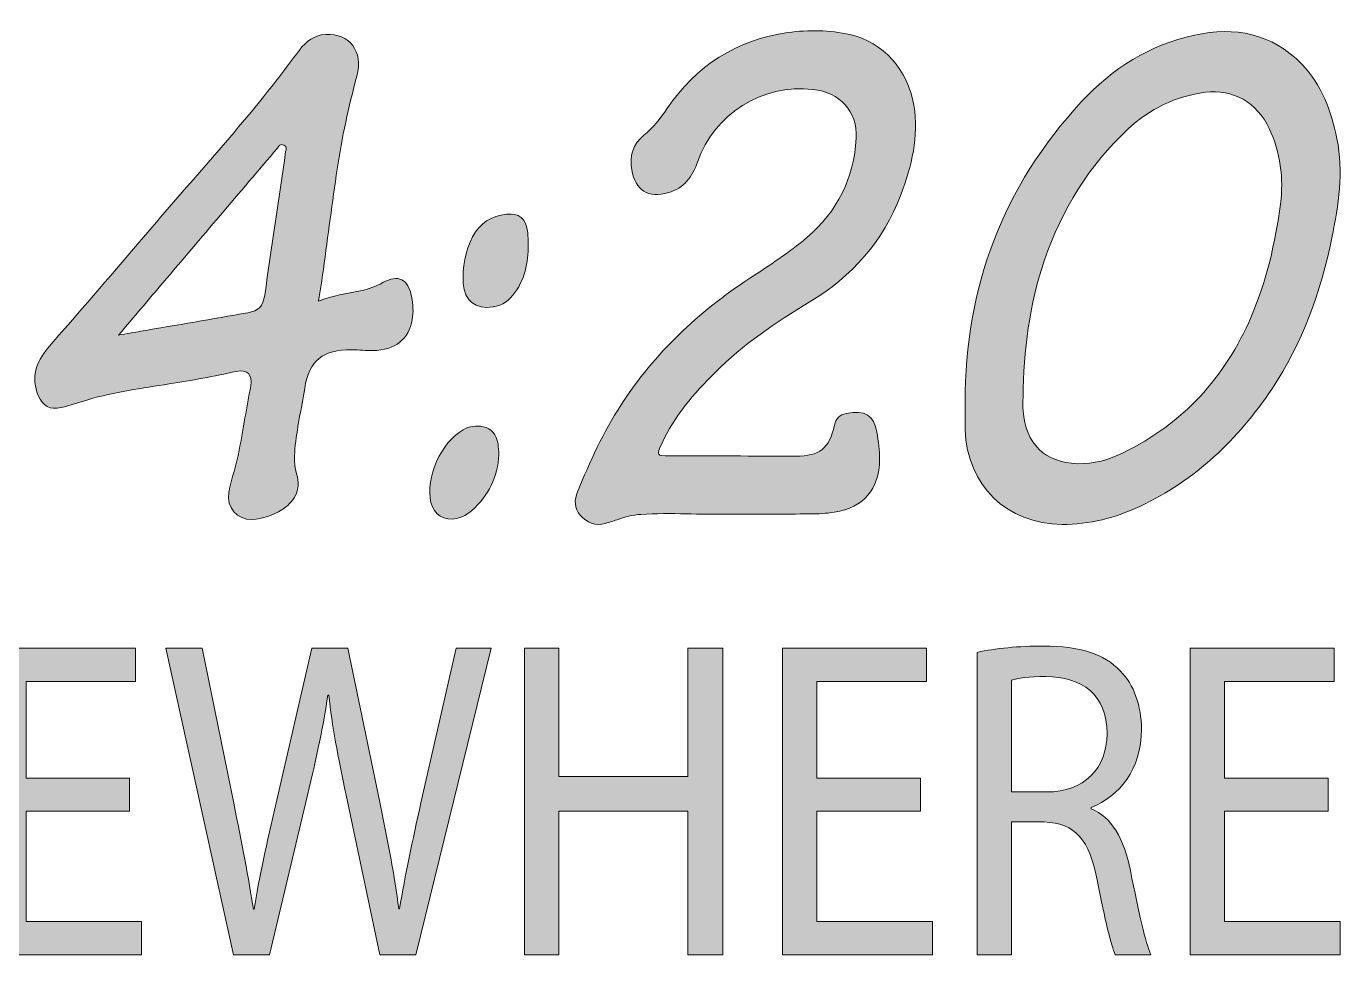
# Model space of a CAD drawing. Extents: x 520 to 1480, y -1350 to -650.
# Drawn here: x 892 to 1480, y -1348 to -933 of the extents above; entities that cross this region are included whole.
import ezdxf

# ---------------------------------------------------------------- set-up
doc = ezdxf.new("R2010")
doc.units = 0
doc.header["$MEASUREMENT"] = 0
doc.layers.add('katman 1', color=7, linetype='Continuous')

# ---------------------------------------------------------------- blocks, each defined once
blk = doc.blocks.new('block 3')
at = {"layer": 'katman 1', "true_color": 0x010101}
h = blk.add_hatch(color=18, dxfattribs=at)
h.dxf.hatch_style = 2
edge = h.paths.add_edge_path()
edge.add_spline(control_points=[(1204.74, -1151.12), (1193.63, -1151.6), (1179.99, -1150.39), (1166.36, -1151.29), (1162.7, -1151.54), (1159.21, -1152.42), (1155.78, -1153.67), (1154.08, -1154.29), (1152.34, -1154.82), (1150.6, -1155.3), (1146.08, -1156.56), (1142.38, -1155.12), (1139.36, -1151.69), (1136.55, -1148.49), (1136.66, -1144.91), (1138.15, -1141.22), (1143.61, -1127.77), (1149.61, -1114.6), (1157.54, -1102.36), (1172.52, -1079.24), (1192.12, -1060.89), (1215.01, -1045.82), (1223.73, -1040.07), (1232.55, -1034.42), (1240.51, -1027.62), (1254.1, -1016.02), (1261.56, -1001.09), (1262.53, -983.31), (1263.19, -971.13), (1255.38, -962.85), (1243.24, -961.48), (1220.53, -958.92), (1199.12, -972.38), (1191.64, -993.98), (1189.38, -1000.52), (1185.68, -1005.56), (1178.71, -1007.56), (1169.72, -1010.16), (1163.88, -1006.61), (1162.31, -997.4), (1161.28, -991.33), (1162.85, -985.92), (1167.68, -981.94), (1171.81, -978.54), (1175.11, -974.5), (1178.06, -970.12), (1191.07, -950.83), (1209.02, -939.35), (1232.08, -936.08), (1241.33, -934.77), (1250.6, -934.96), (1259.73, -936.97), (1274.5, -940.21), (1285.67, -952.83), (1288.29, -968.56), (1290.6, -982.52), (1287.31, -995.65), (1282.49, -1008.49), (1274.65, -1029.35), (1260.63, -1045.05), (1241.61, -1056.47), (1226.54, -1065.51), (1212.04, -1075.36), (1199.58, -1087.86), (1190.13, -1097.34), (1181.28, -1107.35), (1175.69, -1119.72), (1173.29, -1125.03), (1173.43, -1125.08), (1179.06, -1125.1), (1197.89, -1125.15), (1216.71, -1125.23), (1235.54, -1125.28), (1246.2, -1125.3), (1250.58, -1121.82), (1252.81, -1111.46), (1253.45, -1108.5), (1255.32, -1106.75), (1258.07, -1106.22), (1266.57, -1104.61), (1270.46, -1106.9), (1271.77, -1114.61), (1272.45, -1118.64), (1273.03, -1122.67), (1273.01, -1126.79), (1272.92, -1140.07), (1265.87, -1148.26), (1252.78, -1150.32), (1249.17, -1150.88), (1245.54, -1151.08), (1241.92, -1151.1), (1230.36, -1151.16), (1218.81, -1151.12), (1204.74, -1151.12)], knot_values=[0, 0, 0, 0, 1, 1, 1, 2, 2, 2, 3, 3, 3, 4, 4, 4, 5, 5, 5, 6, 6, 6, 7, 7, 7, 8, 8, 8, 9, 9, 9, 10, 10, 10, 11, 11, 11, 12, 12, 12, 13, 13, 13, 14, 14, 14, 15, 15, 15, 16, 16, 16, 17, 17, 17, 18, 18, 18, 19, 19, 19, 20, 20, 20, 21, 21, 21, 22, 22, 22, 23, 23, 23, 24, 24, 24, 25, 25, 25, 26, 26, 26, 27, 27, 27, 28, 28, 28, 29, 29, 29, 30, 30, 30, 31, 31, 31, 31], degree=3, periodic=1)
h = blk.add_hatch(color=18, dxfattribs=at)
h.dxf.hatch_style = 2
edge = h.paths.add_edge_path()
edge.add_spline(control_points=[(1477.16, -983.42), (1474.65, -970.99), (1470.44, -959.41), (1461.48, -950.17), (1448.14, -936.4), (1431.59, -933.29), (1413.55, -937.23), (1393.53, -941.6), (1376.97, -952.03), (1363.05, -967.08), (1327.98, -1005.01), (1311.1, -1049.9), (1311.19, -1101.32), (1311.19, -1105.41), (1311.07, -1109.5), (1311.21, -1113.59), (1312.07, -1138.36), (1329.69, -1155.53), (1354.46, -1155.75), (1366.68, -1155.86), (1378.26, -1152.84), (1389.19, -1147.7), (1413.95, -1136.06), (1433.02, -1117.82), (1448.1, -1095.29), (1461.86, -1074.72), (1469.99, -1051.83), (1474.92, -1027.71), (1477.91, -1013.06), (1480.19, -998.42), (1477.16, -983.42)], knot_values=[0, 0, 0, 0, 1, 1, 1, 2, 2, 2, 3, 3, 3, 4, 4, 4, 5, 5, 5, 6, 6, 6, 7, 7, 7, 8, 8, 8, 9, 9, 9, 10, 10, 10, 10], degree=3, periodic=1)
edge = h.paths.add_edge_path()
edge.add_spline(control_points=[(1451.96, -1012.66), (1449.67, -1029.98), (1445.8, -1046.91), (1438.89, -1063.04), (1427.24, -1090.23), (1408.44, -1110.73), (1381.76, -1123.74), (1375.35, -1126.87), (1368.56, -1128.86), (1361.32, -1128.65), (1346.83, -1128.22), (1338.12, -1119.71), (1337.05, -1104.98), (1336.91, -1103), (1337.03, -1100.99), (1337.03, -1098.99), (1337.27, -1078.09), (1339.87, -1057.55), (1346.65, -1037.66), (1354.32, -1015.17), (1366.47, -995.45), (1383.84, -979.22), (1393.51, -970.19), (1405.14, -964.46), (1418.44, -962.76), (1430.71, -961.2), (1441.53, -967.27), (1446.95, -978.92), (1451.93, -989.62), (1453.51, -1000.97), (1451.96, -1012.66)], knot_values=[0, 0, 0, 0, 1, 1, 1, 2, 2, 2, 3, 3, 3, 4, 4, 4, 5, 5, 5, 6, 6, 6, 7, 7, 7, 8, 8, 8, 9, 9, 9, 10, 10, 10, 10], degree=3, periodic=1)
h = blk.add_hatch(color=18, dxfattribs=at)
h.dxf.hatch_style = 2
edge = h.paths.add_edge_path()
edge.add_spline(control_points=[(1064.06, -1054.02), (1062.45, -1046.09), (1058.14, -1043.94), (1051.15, -1047.77), (1048.01, -1049.49), (1044.71, -1050.7), (1041.23, -1051.38), (1035.02, -1052.61), (1028.75, -1053.56), (1022.53, -1056.01), (1023.26, -1051.11), (1024, -1046.47), (1024.64, -1041.83), (1026.7, -1026.9), (1028.63, -1011.95), (1030.81, -997.03), (1032.86, -983.02), (1035.94, -969.21), (1039.57, -955.51), (1042.52, -944.4), (1036.4, -936.4), (1025.7, -936.91), (1020.6, -937.16), (1016.9, -940.04), (1013.92, -943.91), (1010.37, -948.52), (1007, -953.26), (1003.42, -957.83), (984.03, -982.6), (962.71, -1005.75), (942.41, -1029.75), (928.93, -1045.71), (915.08, -1061.37), (901.48, -1077.24), (896.23, -1083.36), (894.02, -1090.27), (897.33, -1098.17), (899.3, -1102.86), (902.6, -1104.75), (907.54, -1103.59), (911.59, -1102.63), (915.53, -1101.21), (919.53, -1100.06), (931.43, -1096.63), (943.64, -1094.83), (955.85, -1093.02), (965.91, -1091.53), (975.85, -1089.48), (985.8, -1087.44), (990.78, -1086.42), (993.08, -1088.89), (992.21, -1093.89), (990.55, -1103.46), (988.73, -1113), (987.1, -1122.57), (986, -1129.03), (983.49, -1135.13), (982.36, -1141.57), (981.23, -1148.07), (986.17, -1153.79), (992.78, -1153.53), (997.58, -1153.35), (1002, -1151.61), (1006.1, -1149.21), (1011.16, -1146.24), (1014.94, -1140.61), (1012.71, -1133.22), (1011.63, -1129.64), (1011.66, -1125.88), (1011.96, -1122.14), (1012.69, -1112.98), (1014.93, -1104.06), (1016.31, -1095.01), (1018.24, -1082.45), (1024.54, -1077.68), (1037.29, -1077.73), (1040.47, -1077.74), (1043.64, -1078.17), (1046.82, -1078.13), (1056.6, -1078), (1062.85, -1073.08), (1064.3, -1064.33), (1064.87, -1060.91), (1064.76, -1057.45), (1064.06, -1054.02)], knot_values=[0, 0, 0, 0, 1, 1, 1, 2, 2, 2, 3, 3, 3, 4, 4, 4, 5, 5, 5, 6, 6, 6, 7, 7, 7, 8, 8, 8, 9, 9, 9, 10, 10, 10, 11, 11, 11, 12, 12, 12, 13, 13, 13, 14, 14, 14, 15, 15, 15, 16, 16, 16, 17, 17, 17, 18, 18, 18, 19, 19, 19, 20, 20, 20, 21, 21, 21, 22, 22, 22, 23, 23, 23, 24, 24, 24, 25, 25, 25, 26, 26, 26, 27, 27, 27, 28, 28, 28, 28], degree=3, periodic=1)
edge = h.paths.add_edge_path()
edge.add_spline(control_points=[(1007.8, -989.24), (1004.69, -1010.61), (1001.55, -1031.98), (998.45, -1053.35), (997.74, -1058.23), (995.83, -1060.39), (990.91, -1061.25), (975.01, -1064.03), (959.1, -1066.74), (943.19, -1069.48), (940.06, -1070.02), (936.94, -1070.58), (933.18, -1071.24), (940.14, -1063.03), (946.64, -1055.35), (953.15, -1047.67), (970.15, -1027.66), (987.15, -1007.64), (1004.16, -987.64), (1004.86, -986.82), (1005.26, -985.6), (1006.96, -986.35), (1008.69, -987.11), (1007.96, -988.16), (1007.8, -989.24)], knot_values=[0, 0, 0, 0, 1, 1, 1, 2, 2, 2, 3, 3, 3, 4, 4, 4, 5, 5, 5, 6, 6, 6, 7, 7, 7, 8, 8, 8, 8], degree=3, periodic=1)
h = blk.add_hatch(color=18, dxfattribs=at)
h.dxf.hatch_style = 2
edge = h.paths.add_edge_path()
edge.add_spline(control_points=[(1116.13, -1029.3), (1116.34, -1037.3), (1115.13, -1045.27), (1110.14, -1052.23), (1107.75, -1055.58), (1104.64, -1058.03), (1100.42, -1058.64), (1092.69, -1059.76), (1087.47, -1055.85), (1087.06, -1048.11), (1086.68, -1040.89), (1087.93, -1033.81), (1091.29, -1027.29), (1094.45, -1021.17), (1099.69, -1017.95), (1106.46, -1017.2), (1111.98, -1016.59), (1115.09, -1019.11), (1115.77, -1024.64), (1115.94, -1026.07), (1116, -1027.53), (1116.13, -1029.3)], knot_values=[0, 0, 0, 0, 1, 1, 1, 2, 2, 2, 3, 3, 3, 4, 4, 4, 5, 5, 5, 6, 6, 6, 7, 7, 7, 7], degree=3, periodic=1)
h = blk.add_hatch(color=18, dxfattribs=at)
h.dxf.hatch_style = 2
edge = h.paths.add_edge_path()
edge.add_spline(control_points=[(1103, -1124.69), (1102.51, -1134.56), (1098.44, -1142.97), (1090.82, -1149.63), (1088.91, -1151.31), (1086.71, -1152.57), (1084.15, -1153.13), (1078.54, -1154.35), (1073.99, -1151.53), (1072.69, -1145.95), (1070.13, -1134.89), (1077.13, -1119.14), (1087.07, -1113.51), (1089.89, -1111.92), (1092.85, -1111.47), (1096, -1112.12), (1099.67, -1112.88), (1102, -1115.56), (1102.62, -1119.81), (1102.85, -1121.33), (1102.87, -1122.89), (1103, -1124.69)], knot_values=[0, 0, 0, 0, 1, 1, 1, 2, 2, 2, 3, 3, 3, 4, 4, 4, 5, 5, 5, 6, 6, 6, 7, 7, 7, 7], degree=3, periodic=1)
at = {"layer": 'katman 1', "lineweight": 0}
for points, knots in [([(1204.74, -1151.12), (1193.63, -1151.6), (1179.99, -1150.39), (1166.36, -1151.29), (1162.7, -1151.54), (1159.21, -1152.42), (1155.78, -1153.67), (1154.08, -1154.29), (1152.34, -1154.82), (1150.6, -1155.3), (1146.08, -1156.56), (1142.38, -1155.12), (1139.36, -1151.69), (1136.55, -1148.49), (1136.66, -1144.91), (1138.15, -1141.22), (1143.61, -1127.77), (1149.61, -1114.6), (1157.54, -1102.36), (1172.52, -1079.24), (1192.12, -1060.89), (1215.01, -1045.82), (1223.73, -1040.07), (1232.55, -1034.42), (1240.51, -1027.62), (1254.1, -1016.02), (1261.56, -1001.09), (1262.53, -983.31), (1263.19, -971.13), (1255.38, -962.85), (1243.24, -961.48), (1220.53, -958.92), (1199.12, -972.38), (1191.64, -993.98), (1189.38, -1000.52), (1185.68, -1005.56), (1178.71, -1007.56), (1169.72, -1010.16), (1163.88, -1006.61), (1162.31, -997.4), (1161.28, -991.33), (1162.85, -985.92), (1167.68, -981.94), (1171.81, -978.54), (1175.11, -974.5), (1178.06, -970.12), (1191.07, -950.83), (1209.02, -939.35), (1232.08, -936.08), (1241.33, -934.77), (1250.6, -934.96), (1259.73, -936.97), (1274.5, -940.21), (1285.67, -952.83), (1288.29, -968.56), (1290.6, -982.52), (1287.31, -995.65), (1282.49, -1008.49), (1274.65, -1029.35), (1260.63, -1045.05), (1241.61, -1056.47), (1226.54, -1065.51), (1212.04, -1075.36), (1199.58, -1087.86), (1190.13, -1097.34), (1181.28, -1107.35), (1175.69, -1119.72), (1173.29, -1125.03), (1173.43, -1125.08), (1179.06, -1125.1), (1197.89, -1125.15), (1216.71, -1125.23), (1235.54, -1125.28), (1246.2, -1125.3), (1250.58, -1121.82), (1252.81, -1111.46), (1253.45, -1108.5), (1255.32, -1106.75), (1258.07, -1106.22), (1266.57, -1104.61), (1270.46, -1106.9), (1271.77, -1114.61), (1272.45, -1118.64), (1273.03, -1122.67), (1273.01, -1126.79), (1272.92, -1140.07), (1265.87, -1148.26), (1252.78, -1150.32), (1249.17, -1150.88), (1245.54, -1151.08), (1241.92, -1151.1), (1230.36, -1151.16), (1218.81, -1151.12), (1204.74, -1151.12)], [0, 0, 0, 0, 1, 1, 1, 2, 2, 2, 3, 3, 3, 4, 4, 4, 5, 5, 5, 6, 6, 6, 7, 7, 7, 8, 8, 8, 9, 9, 9, 10, 10, 10, 11, 11, 11, 12, 12, 12, 13, 13, 13, 14, 14, 14, 15, 15, 15, 16, 16, 16, 17, 17, 17, 18, 18, 18, 19, 19, 19, 20, 20, 20, 21, 21, 21, 22, 22, 22, 23, 23, 23, 24, 24, 24, 25, 25, 25, 26, 26, 26, 27, 27, 27, 28, 28, 28, 29, 29, 29, 30, 30, 30, 31, 31, 31, 31]), ([(1477.16, -983.42), (1474.65, -970.99), (1470.44, -959.41), (1461.48, -950.17), (1448.14, -936.4), (1431.59, -933.29), (1413.55, -937.23), (1393.53, -941.6), (1376.97, -952.03), (1363.05, -967.08), (1327.98, -1005.01), (1311.1, -1049.9), (1311.19, -1101.32), (1311.19, -1105.41), (1311.07, -1109.5), (1311.21, -1113.59), (1312.07, -1138.36), (1329.69, -1155.53), (1354.46, -1155.75), (1366.68, -1155.86), (1378.26, -1152.84), (1389.19, -1147.7), (1413.95, -1136.06), (1433.02, -1117.82), (1448.1, -1095.29), (1461.86, -1074.72), (1469.99, -1051.83), (1474.92, -1027.71), (1477.91, -1013.06), (1480.19, -998.42), (1477.16, -983.42)], [0, 0, 0, 0, 1, 1, 1, 2, 2, 2, 3, 3, 3, 4, 4, 4, 5, 5, 5, 6, 6, 6, 7, 7, 7, 8, 8, 8, 9, 9, 9, 10, 10, 10, 10]), ([(1064.06, -1054.02), (1062.45, -1046.09), (1058.14, -1043.94), (1051.15, -1047.77), (1048.01, -1049.49), (1044.71, -1050.7), (1041.23, -1051.38), (1035.02, -1052.61), (1028.75, -1053.56), (1022.53, -1056.01), (1023.26, -1051.11), (1024, -1046.47), (1024.64, -1041.83), (1026.7, -1026.9), (1028.63, -1011.95), (1030.81, -997.03), (1032.86, -983.02), (1035.94, -969.21), (1039.57, -955.51), (1042.52, -944.4), (1036.4, -936.4), (1025.7, -936.91), (1020.6, -937.16), (1016.9, -940.04), (1013.92, -943.91), (1010.37, -948.52), (1007, -953.26), (1003.42, -957.83), (984.03, -982.6), (962.71, -1005.75), (942.41, -1029.75), (928.93, -1045.71), (915.08, -1061.37), (901.48, -1077.24), (896.23, -1083.36), (894.02, -1090.27), (897.33, -1098.17), (899.3, -1102.86), (902.6, -1104.75), (907.54, -1103.59), (911.59, -1102.63), (915.53, -1101.21), (919.53, -1100.06), (931.43, -1096.63), (943.64, -1094.83), (955.85, -1093.02), (965.91, -1091.53), (975.85, -1089.48), (985.8, -1087.44), (990.78, -1086.42), (993.08, -1088.89), (992.21, -1093.89), (990.55, -1103.46), (988.73, -1113), (987.1, -1122.57), (986, -1129.03), (983.49, -1135.13), (982.36, -1141.57), (981.23, -1148.07), (986.17, -1153.79), (992.78, -1153.53), (997.58, -1153.35), (1002, -1151.61), (1006.1, -1149.21), (1011.16, -1146.24), (1014.94, -1140.61), (1012.71, -1133.22), (1011.63, -1129.64), (1011.66, -1125.88), (1011.96, -1122.14), (1012.69, -1112.98), (1014.93, -1104.06), (1016.31, -1095.01), (1018.24, -1082.45), (1024.54, -1077.68), (1037.29, -1077.73), (1040.47, -1077.74), (1043.64, -1078.17), (1046.82, -1078.13), (1056.6, -1078), (1062.85, -1073.08), (1064.3, -1064.33), (1064.87, -1060.91), (1064.76, -1057.45), (1064.06, -1054.02)], [0, 0, 0, 0, 1, 1, 1, 2, 2, 2, 3, 3, 3, 4, 4, 4, 5, 5, 5, 6, 6, 6, 7, 7, 7, 8, 8, 8, 9, 9, 9, 10, 10, 10, 11, 11, 11, 12, 12, 12, 13, 13, 13, 14, 14, 14, 15, 15, 15, 16, 16, 16, 17, 17, 17, 18, 18, 18, 19, 19, 19, 20, 20, 20, 21, 21, 21, 22, 22, 22, 23, 23, 23, 24, 24, 24, 25, 25, 25, 26, 26, 26, 27, 27, 27, 28, 28, 28, 28]), ([(1451.96, -1012.66), (1449.67, -1029.98), (1445.8, -1046.91), (1438.89, -1063.04), (1427.24, -1090.23), (1408.44, -1110.73), (1381.76, -1123.74), (1375.35, -1126.87), (1368.56, -1128.86), (1361.32, -1128.65), (1346.83, -1128.22), (1338.12, -1119.71), (1337.05, -1104.98), (1336.91, -1103), (1337.03, -1100.99), (1337.03, -1098.99), (1337.27, -1078.09), (1339.87, -1057.55), (1346.65, -1037.66), (1354.32, -1015.17), (1366.47, -995.45), (1383.84, -979.22), (1393.51, -970.19), (1405.14, -964.46), (1418.44, -962.76), (1430.71, -961.2), (1441.53, -967.27), (1446.95, -978.92), (1451.93, -989.62), (1453.51, -1000.97), (1451.96, -1012.66)], [0, 0, 0, 0, 1, 1, 1, 2, 2, 2, 3, 3, 3, 4, 4, 4, 5, 5, 5, 6, 6, 6, 7, 7, 7, 8, 8, 8, 9, 9, 9, 10, 10, 10, 10]), ([(1007.8, -989.24), (1004.69, -1010.61), (1001.55, -1031.98), (998.45, -1053.35), (997.74, -1058.23), (995.83, -1060.39), (990.91, -1061.25), (975.01, -1064.03), (959.1, -1066.74), (943.19, -1069.48), (940.06, -1070.02), (936.94, -1070.58), (933.18, -1071.24), (940.14, -1063.03), (946.64, -1055.35), (953.15, -1047.67), (970.15, -1027.66), (987.15, -1007.64), (1004.16, -987.64), (1004.86, -986.82), (1005.26, -985.6), (1006.96, -986.35), (1008.69, -987.11), (1007.96, -988.16), (1007.8, -989.24)], [0, 0, 0, 0, 1, 1, 1, 2, 2, 2, 3, 3, 3, 4, 4, 4, 5, 5, 5, 6, 6, 6, 7, 7, 7, 8, 8, 8, 8]), ([(1116.13, -1029.3), (1116.34, -1037.3), (1115.13, -1045.27), (1110.14, -1052.23), (1107.75, -1055.58), (1104.64, -1058.03), (1100.42, -1058.64), (1092.69, -1059.76), (1087.47, -1055.85), (1087.06, -1048.11), (1086.68, -1040.89), (1087.93, -1033.81), (1091.29, -1027.29), (1094.45, -1021.17), (1099.69, -1017.95), (1106.46, -1017.2), (1111.98, -1016.59), (1115.09, -1019.11), (1115.77, -1024.64), (1115.94, -1026.07), (1116, -1027.53), (1116.13, -1029.3)], [0, 0, 0, 0, 1, 1, 1, 2, 2, 2, 3, 3, 3, 4, 4, 4, 5, 5, 5, 6, 6, 6, 7, 7, 7, 7]), ([(1103, -1124.69), (1102.51, -1134.56), (1098.44, -1142.97), (1090.82, -1149.63), (1088.91, -1151.31), (1086.71, -1152.57), (1084.15, -1153.13), (1078.54, -1154.35), (1073.99, -1151.53), (1072.69, -1145.95), (1070.13, -1134.89), (1077.13, -1119.14), (1087.07, -1113.51), (1089.89, -1111.92), (1092.85, -1111.47), (1096, -1112.12), (1099.67, -1112.88), (1102, -1115.56), (1102.62, -1119.81), (1102.85, -1121.33), (1102.87, -1122.89), (1103, -1124.69)], [0, 0, 0, 0, 1, 1, 1, 2, 2, 2, 3, 3, 3, 4, 4, 4, 5, 5, 5, 6, 6, 6, 7, 7, 7, 7])]:
    blk.add_open_spline(points, degree=3, knots=knots, dxfattribs=at)
blk = doc.blocks.new('block 5')
at = {"layer": 'katman 1', "true_color": 0xffffff}
h = blk.add_hatch(color=7, dxfattribs=at)
h.dxf.hatch_style = 2
h.paths.add_polyline_path([(938.15, -1283.8), (891.87, -1283.8), (891.87, -1333.13), (943.45, -1333.13), (943.45, -1347.96), (876.49, -1347.96), (876.49, -1211.12), (940.8, -1211.12), (940.8, -1225.94), (891.87, -1225.94), (891.87, -1269.18), (938.15, -1269.18)])
h = blk.add_hatch(color=7, dxfattribs=at)
h.dxf.hatch_style = 2
edge = h.paths.add_edge_path()
edge.add_spline(control_points=[(984.44, -1347.96), (984.44, -1347.96), (954.23, -1211.12), (954.23, -1211.12), (954.23, -1211.12), (970.48, -1211.12), (970.48, -1211.12), (970.48, -1211.12), (984.62, -1280.35), (984.62, -1280.35), (988.15, -1297.4), (991.33, -1314.46), (993.45, -1327.65), (993.45, -1327.65), (993.8, -1327.65), (993.8, -1327.65), (995.75, -1314.05), (999.46, -1297.81), (1003.52, -1280.15), (1003.52, -1280.15), (1019.42, -1211.12), (1019.42, -1211.12), (1019.42, -1211.12), (1035.5, -1211.12), (1035.5, -1211.12), (1035.5, -1211.12), (1049.98, -1280.55), (1049.98, -1280.55), (1053.34, -1296.79), (1056.52, -1313.04), (1058.29, -1327.45), (1058.29, -1327.45), (1058.64, -1327.45), (1058.64, -1327.45), (1061.11, -1312.43), (1064.47, -1297.2), (1068.18, -1280.15), (1068.18, -1280.15), (1083.91, -1211.12), (1083.91, -1211.12), (1083.91, -1211.12), (1099.63, -1211.12), (1099.63, -1211.12), (1099.63, -1211.12), (1065.88, -1347.96), (1065.88, -1347.96), (1065.88, -1347.96), (1049.81, -1347.96), (1049.81, -1347.96), (1049.81, -1347.96), (1034.79, -1276.69), (1034.79, -1276.69), (1031.08, -1259.23), (1028.61, -1245.83), (1027.02, -1232.03), (1027.02, -1232.03), (1026.66, -1232.03), (1026.66, -1232.03), (1024.54, -1245.63), (1021.89, -1259.03), (1017.48, -1276.69), (1017.48, -1276.69), (1000.52, -1347.96), (1000.52, -1347.96), (1000.52, -1347.96), (984.44, -1347.96), (984.44, -1347.96)], knot_values=[0, 0, 0, 0, 1, 1, 1, 2, 2, 2, 3, 3, 3, 4, 4, 4, 5, 5, 5, 6, 6, 6, 7, 7, 7, 8, 8, 8, 9, 9, 9, 10, 10, 10, 11, 11, 11, 12, 12, 12, 13, 13, 13, 14, 14, 14, 15, 15, 15, 16, 16, 16, 17, 17, 17, 18, 18, 18, 19, 19, 19, 20, 20, 20, 21, 21, 21, 22, 22, 22, 22], degree=3, periodic=1)
h = blk.add_hatch(color=7, dxfattribs=at)
h.dxf.hatch_style = 2
h.paths.add_polyline_path([(1129.84, -1211.12), (1129.84, -1268.37), (1187.44, -1268.37), (1187.44, -1211.12), (1202.98, -1211.12), (1202.98, -1347.96), (1187.44, -1347.96), (1187.44, -1283.8), (1129.84, -1283.8), (1129.84, -1347.96), (1114.47, -1347.96), (1114.47, -1211.12)])
h = blk.add_hatch(color=7, dxfattribs=at)
h.dxf.hatch_style = 2
h.paths.add_polyline_path([(1291.32, -1283.8), (1245.03, -1283.8), (1245.03, -1333.13), (1296.62, -1333.13), (1296.62, -1347.96), (1229.66, -1347.96), (1229.66, -1211.12), (1293.97, -1211.12), (1293.97, -1225.94), (1245.03, -1225.94), (1245.03, -1269.18), (1291.32, -1269.18)])
h = blk.add_hatch(color=7, dxfattribs=at)
h.dxf.hatch_style = 2
edge = h.paths.add_edge_path()
edge.add_spline(control_points=[(1316.58, -1212.94), (1324.36, -1211.12), (1335.49, -1210.1), (1346.09, -1210.1), (1362.52, -1210.1), (1373.12, -1213.55), (1380.54, -1221.27), (1386.54, -1227.36), (1389.9, -1236.7), (1389.9, -1247.26), (1389.9, -1265.32), (1380.01, -1277.3), (1367.46, -1282.18), (1367.46, -1282.18), (1367.46, -1282.78), (1367.46, -1282.78), (1376.65, -1286.44), (1382.13, -1296.18), (1384.95, -1310.4), (1388.84, -1329.48), (1391.67, -1342.68), (1394.14, -1347.96), (1394.14, -1347.96), (1378.24, -1347.96), (1378.24, -1347.96), (1376.3, -1344.1), (1373.65, -1332.32), (1370.29, -1315.27), (1366.76, -1296.39), (1360.4, -1289.28), (1346.44, -1288.67), (1346.44, -1288.67), (1331.95, -1288.67), (1331.95, -1288.67), (1331.95, -1288.67), (1331.95, -1347.96), (1331.95, -1347.96), (1331.95, -1347.96), (1316.58, -1347.96), (1316.58, -1347.96), (1316.58, -1347.96), (1316.58, -1212.94), (1316.58, -1212.94)], knot_values=[0, 0, 0, 0, 1, 1, 1, 2, 2, 2, 3, 3, 3, 4, 4, 4, 5, 5, 5, 6, 6, 6, 7, 7, 7, 8, 8, 8, 9, 9, 9, 10, 10, 10, 11, 11, 11, 12, 12, 12, 13, 13, 13, 14, 14, 14, 14], degree=3, periodic=1)
edge = h.paths.add_edge_path()
edge.add_spline(control_points=[(1331.95, -1275.27), (1331.95, -1275.27), (1347.68, -1275.27), (1347.68, -1275.27), (1364.11, -1275.27), (1374.53, -1264.92), (1374.53, -1249.29), (1374.53, -1231.62), (1363.4, -1223.91), (1347.15, -1223.7), (1339.73, -1223.7), (1334.43, -1224.52), (1331.95, -1225.33), (1331.95, -1225.33), (1331.95, -1275.27), (1331.95, -1275.27)], knot_values=[0, 0, 0, 0, 1, 1, 1, 2, 2, 2, 3, 3, 3, 4, 4, 4, 5, 5, 5, 5], degree=3, periodic=1)
h = blk.add_hatch(color=7, dxfattribs=at)
h.dxf.hatch_style = 2
h.paths.add_polyline_path([(1473.29, -1283.8), (1427, -1283.8), (1427, -1333.13), (1478.59, -1333.13), (1478.59, -1347.96), (1411.63, -1347.96), (1411.63, -1211.12), (1475.94, -1211.12), (1475.94, -1225.94), (1427, -1225.94), (1427, -1269.18), (1473.29, -1269.18)])
at = {"layer": 'katman 1', "lineweight": 0}
for points in [[(938.15, -1283.8), (891.87, -1283.8), (891.87, -1333.13), (943.45, -1333.13), (943.45, -1347.96), (876.49, -1347.96), (876.49, -1211.12), (940.8, -1211.12), (940.8, -1225.94), (891.87, -1225.94), (891.87, -1269.18), (938.15, -1269.18), (938.15, -1283.8)], [(1129.84, -1211.12), (1129.84, -1268.37), (1187.44, -1268.37), (1187.44, -1211.12), (1202.98, -1211.12), (1202.98, -1347.96), (1187.44, -1347.96), (1187.44, -1283.8), (1129.84, -1283.8), (1129.84, -1347.96), (1114.47, -1347.96), (1114.47, -1211.12), (1129.84, -1211.12)], [(1291.32, -1283.8), (1245.03, -1283.8), (1245.03, -1333.13), (1296.62, -1333.13), (1296.62, -1347.96), (1229.66, -1347.96), (1229.66, -1211.12), (1293.97, -1211.12), (1293.97, -1225.94), (1245.03, -1225.94), (1245.03, -1269.18), (1291.32, -1269.18), (1291.32, -1283.8)], [(1473.29, -1283.8), (1427, -1283.8), (1427, -1333.13), (1478.59, -1333.13), (1478.59, -1347.96), (1411.63, -1347.96), (1411.63, -1211.12), (1475.94, -1211.12), (1475.94, -1225.94), (1427, -1225.94), (1427, -1269.18), (1473.29, -1269.18), (1473.29, -1283.8)]]:
    blk.add_lwpolyline(points, dxfattribs=at)
for points, knots in [([(984.44, -1347.96), (984.44, -1347.96), (954.23, -1211.12), (954.23, -1211.12), (954.23, -1211.12), (970.48, -1211.12), (970.48, -1211.12), (970.48, -1211.12), (984.62, -1280.35), (984.62, -1280.35), (988.15, -1297.4), (991.33, -1314.46), (993.45, -1327.65), (993.45, -1327.65), (993.8, -1327.65), (993.8, -1327.65), (995.75, -1314.05), (999.46, -1297.81), (1003.52, -1280.15), (1003.52, -1280.15), (1019.42, -1211.12), (1019.42, -1211.12), (1019.42, -1211.12), (1035.5, -1211.12), (1035.5, -1211.12), (1035.5, -1211.12), (1049.98, -1280.55), (1049.98, -1280.55), (1053.34, -1296.79), (1056.52, -1313.04), (1058.29, -1327.45), (1058.29, -1327.45), (1058.64, -1327.45), (1058.64, -1327.45), (1061.11, -1312.43), (1064.47, -1297.2), (1068.18, -1280.15), (1068.18, -1280.15), (1083.91, -1211.12), (1083.91, -1211.12), (1083.91, -1211.12), (1099.63, -1211.12), (1099.63, -1211.12), (1099.63, -1211.12), (1065.88, -1347.96), (1065.88, -1347.96), (1065.88, -1347.96), (1049.81, -1347.96), (1049.81, -1347.96), (1049.81, -1347.96), (1034.79, -1276.69), (1034.79, -1276.69), (1031.08, -1259.23), (1028.61, -1245.83), (1027.02, -1232.03), (1027.02, -1232.03), (1026.66, -1232.03), (1026.66, -1232.03), (1024.54, -1245.63), (1021.89, -1259.03), (1017.48, -1276.69), (1017.48, -1276.69), (1000.52, -1347.96), (1000.52, -1347.96), (1000.52, -1347.96), (984.44, -1347.96), (984.44, -1347.96)], [0, 0, 0, 0, 1, 1, 1, 2, 2, 2, 3, 3, 3, 4, 4, 4, 5, 5, 5, 6, 6, 6, 7, 7, 7, 8, 8, 8, 9, 9, 9, 10, 10, 10, 11, 11, 11, 12, 12, 12, 13, 13, 13, 14, 14, 14, 15, 15, 15, 16, 16, 16, 17, 17, 17, 18, 18, 18, 19, 19, 19, 20, 20, 20, 21, 21, 21, 22, 22, 22, 22]), ([(1316.58, -1212.94), (1324.36, -1211.12), (1335.49, -1210.1), (1346.09, -1210.1), (1362.52, -1210.1), (1373.12, -1213.55), (1380.54, -1221.27), (1386.54, -1227.36), (1389.9, -1236.7), (1389.9, -1247.26), (1389.9, -1265.32), (1380.01, -1277.3), (1367.46, -1282.18), (1367.46, -1282.18), (1367.46, -1282.78), (1367.46, -1282.78), (1376.65, -1286.44), (1382.13, -1296.18), (1384.95, -1310.4), (1388.84, -1329.48), (1391.67, -1342.68), (1394.14, -1347.96), (1394.14, -1347.96), (1378.24, -1347.96), (1378.24, -1347.96), (1376.3, -1344.1), (1373.65, -1332.32), (1370.29, -1315.27), (1366.76, -1296.39), (1360.4, -1289.28), (1346.44, -1288.67), (1346.44, -1288.67), (1331.95, -1288.67), (1331.95, -1288.67), (1331.95, -1288.67), (1331.95, -1347.96), (1331.95, -1347.96), (1331.95, -1347.96), (1316.58, -1347.96), (1316.58, -1347.96), (1316.58, -1347.96), (1316.58, -1212.94), (1316.58, -1212.94)], [0, 0, 0, 0, 1, 1, 1, 2, 2, 2, 3, 3, 3, 4, 4, 4, 5, 5, 5, 6, 6, 6, 7, 7, 7, 8, 8, 8, 9, 9, 9, 10, 10, 10, 11, 11, 11, 12, 12, 12, 13, 13, 13, 14, 14, 14, 14]), ([(1331.95, -1275.27), (1331.95, -1275.27), (1347.68, -1275.27), (1347.68, -1275.27), (1364.11, -1275.27), (1374.53, -1264.92), (1374.53, -1249.29), (1374.53, -1231.62), (1363.4, -1223.91), (1347.15, -1223.7), (1339.73, -1223.7), (1334.43, -1224.52), (1331.95, -1225.33), (1331.95, -1225.33), (1331.95, -1275.27), (1331.95, -1275.27)], [0, 0, 0, 0, 1, 1, 1, 2, 2, 2, 3, 3, 3, 4, 4, 4, 5, 5, 5, 5])]:
    blk.add_open_spline(points, degree=3, knots=knots, dxfattribs=at)
blk = doc.blocks.new('block 2')
at = {"layer": 'katman 1'}
for name in ['block 3', 'block 5']:
    blk.add_blockref(name, (0, 0), dxfattribs=at)

msp = doc.modelspace()

# ---------------------------------------------------------------- block references
at = {"layer": 'katman 1'}
msp.add_blockref('block 2', (0, 0), dxfattribs=at)

doc.saveas('drawing.dxf')
